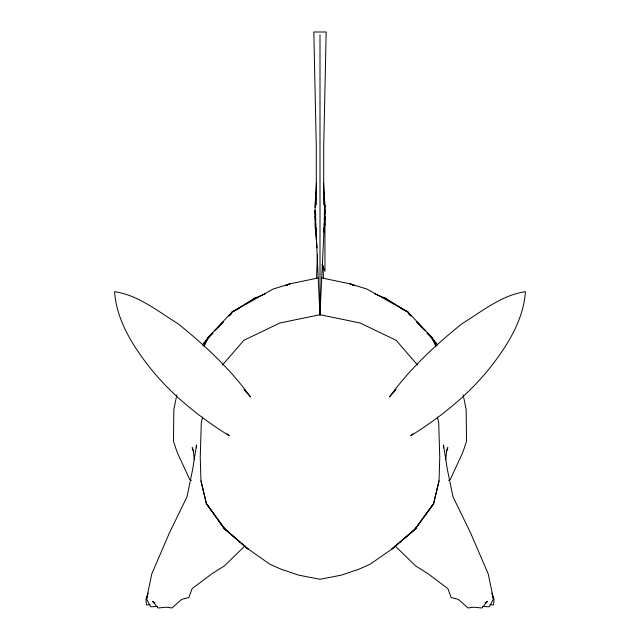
<?xml version="1.0" encoding="UTF-8"?>
<svg xmlns="http://www.w3.org/2000/svg" width="640" height="640" viewBox="0 0 640 640"><rect width="100%" height="100%" fill="white"/><g stroke="black" fill="none" stroke-linecap="round" stroke-linejoin="round"><path stroke-width="0.96" d="M323.536 182.512L324.936 205.248L324.96 271.368L322.128 264.24M196.496 447.904L196.512 444.968L192.576 469.776L187 496.808L169.496 532.704L151.784 573.912L146.56 599.024L150.656 606.744L157.576 606.52M202.632 417.056L201.304 422.424L200.248 457.416L200.984 480.856L206.376 503.608L223.656 527.96L245.712 547.256L269.768 564.16L280.84 569.112L298.816 575.168L320 579.296L341.184 575.168L359.16 569.112L370.232 564.16L391.88 549.048L414.304 530.208L431.88 506.28L433.624 503.608L439.016 480.856L439.752 457.416L438.696 422.424L437.368 417.056M316.512 278.496L317.448 254.648M315.872 220.4L315.064 210.52L319.952 315.04L324.936 210.52L324.168 197.304M316.464 182.512L315.064 205.248L315.064 225.736L317.088 247.848M324.192 215.176L324.344 213.192M324.792 207.232L324.936 205.248M324.128 220.4L324.936 210.52M323.488 232.232L323.936 227.288M324.112 225.304L324.92 216.408L324.936 225.736M315.832 197.304L315.208 207.232M316.224 193.336L316.512 190.36M445.712 459.696L446.56 451.896L447.832 447.592L446.24 451.24M176.832 394.936L173.848 409.408L173.464 441.296L177.12 452.192L189.68 479.456L191.384 480.44M433.624 503.608L414.304 530.208L433.624 503.608L439.016 480.856M146.56 599.024L147.6 596.296M148.248 593.296L146.016 598.664L146.376 604.872L150.104 604.608M204.224 346.248L208.384 337.176L231.992 312.048L255.408 297.824L265.4 293.776M203.792 345.92L208.384 337.176L212.464 332.976M443.504 447.904L443.488 444.968L447.424 469.776L453 496.808L470.496 532.704L488.216 573.912L493.44 599.024L489.344 606.744L482.424 606.52M202.4 345.024L208.384 337.176L212.936 333.368M203.704 343.624L212.528 333.12M222.456 365.064L243.928 340.232L280.056 322.952L320 314.72L359.944 322.952L396.072 340.232L417.544 365.064M230.208 314.88L231.512 313.384L228.792 316.176M396.12 389.52L389.512 396.904C409.912 368.744 435.48 344.872 462.6 323.28C482.464 311.12 501.76 295.112 525.456 291.664C523.768 314.464 513.376 335.176 500.456 353.632C477.288 387.64 445.424 414.208 410.704 435.8L412.84 433.744M215.912 329.592L223.376 321.84M229.48 315.496L231.512 313.384M214.504 330.88L223.344 321.776M245.032 545.776L224.456 565.872L212.32 573.464L192.088 588.672L188.872 597.464L181.6 599.424L172.008 607.96L166.28 607.192L158.072 608L152.552 601.368L154.952 602.88M398.552 543.296L391.88 549.048L416.344 527.96L400.032 542.016M253.136 299.728L255.408 297.824L245.52 304.264M485.048 602.88L487.448 601.368L481.928 608L473.72 607.192L467.992 607.96L458.4 599.424L451.128 597.464L447.912 588.672L427.672 573.464L415.544 565.872L394.968 545.776M448.616 480.44L450.32 479.456L462.88 452.192L466.536 441.296L466.152 409.408L463.168 394.936M239.128 308.576L231.992 312.048L272.984 289.096L289.92 283.824L318.056 277.992M286.36 285.56L289.92 283.824L285.384 285.672M489.896 604.608L493.624 604.872L493.984 598.664L491.752 593.296M321.944 277.992L350.08 283.824L367.016 289.096L408.008 312.048L431.616 337.176L437.6 345.024M354.616 285.672L350.08 283.824L353.64 285.56M374.6 293.776L384.592 297.824L408.008 312.048L400.872 308.576M394.48 304.264L384.592 297.824L386.864 299.728M427.064 333.368L431.616 337.176L436.208 345.92M239.96 542.016L223.656 527.96L248.12 549.048L241.448 543.296M227.16 433.744L229.296 435.8C194.576 414.208 162.712 387.64 139.544 353.632C126.624 335.176 116.232 314.464 114.544 291.664C138.24 295.112 157.536 311.12 177.4 323.28C204.52 344.872 230.088 368.744 250.488 396.904L243.88 389.52M409.792 314.88L408.488 313.384L411.208 316.176M416.656 321.776L425.496 330.88M427.536 332.976L431.616 337.176L435.776 346.248M408.488 313.384L410.52 315.496M416.624 321.84L424.088 329.592M427.472 333.12L436.296 343.624M206.376 503.608L225.696 530.208L206.376 503.608L200.984 480.856M193.76 451.24L192.168 447.592L193.44 451.896L194.288 459.696M492.4 596.296L493.44 599.024M323.488 190.36L323.776 193.336M315.064 216.408L315.872 225.304M316.048 227.288L316.496 232.232M315.656 213.192L315.808 215.176M322.976 265.576L323.488 278.496M323.704 204.8L323.704 147.28L326.176 32L313.824 32L316.296 147.28L316.296 204.8M320 34.776L320 315.04"/></g></svg>
